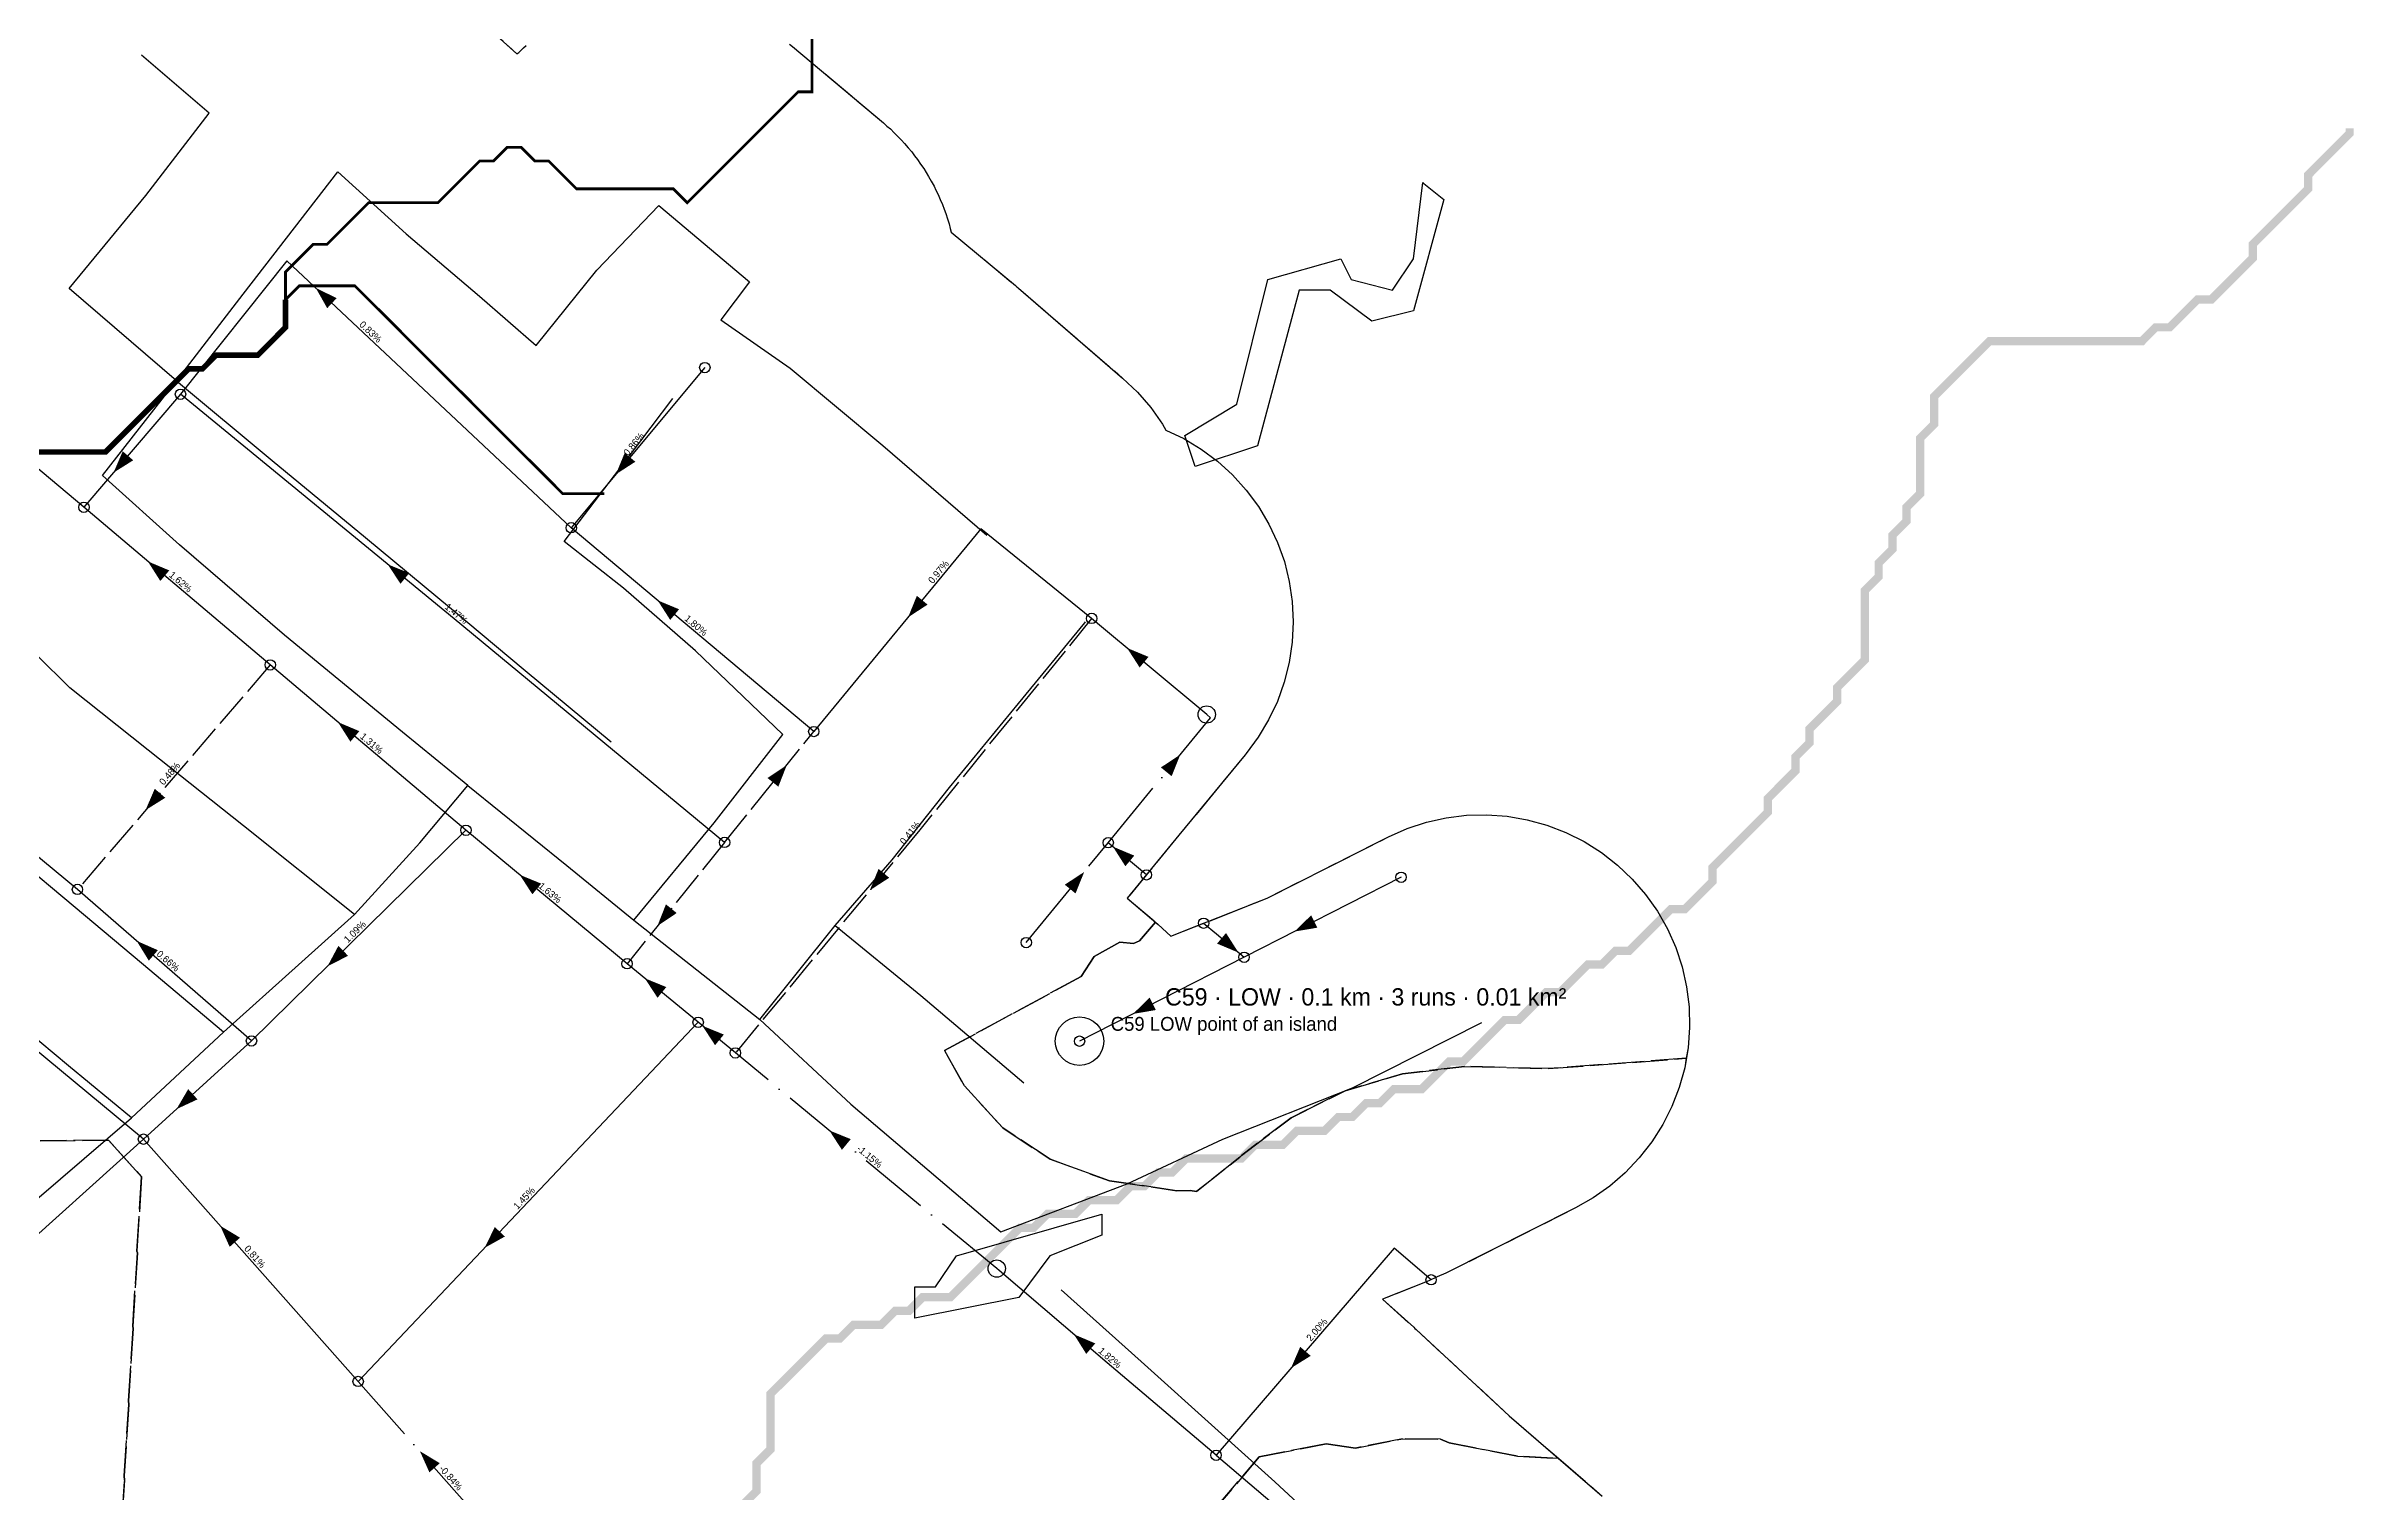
# Model space of a CAD drawing. Header units: metres. Extents: x 441395 to 476894, y 2561381 to 2578972.
# Drawn here: x 451119 to 451786, y 2569786 to 2570204 of the extents above; entities that cross this region are included whole.
import ezdxf
from ezdxf.enums import TextEntityAlignment as Align

# ---------------------------------------------------------------- set-up
doc = ezdxf.new("R2010")
doc.units = ezdxf.units.M
doc.header["$LTSCALE"] = 8
doc.linetypes.add('DASHDOT', pattern=[3.556, 2.54, -0.508, 0, -0.508])
doc.linetypes.add('DASHED', pattern=[1.524, 1.27, -0.254])
for name, color, linetype in [('A_ARROWS', 7, 'Continuous'), ('A_BUILT_2006', 252, 'Continuous'), ('A_CATCH_LABEL', 7, 'Continuous'), ('A_CATCHMENTS', 7, 'Continuous'), ('A_ENVELOPE', 3, 'Continuous'), ('A_GRADIENT', 8, 'Continuous'), ('A_JUNCTIONS', 8, 'Continuous'), ('A_OUTLET_LABEL', 7, 'Continuous'), ('A_OUTLETS', 7, 'Continuous'), ('A_RUNS', 7, 'Continuous'), ('A_STREAMS', 5, 'Continuous'), ('A_WADI', 4, 'Continuous')]:
    doc.layers.add(name, color=color, linetype=linetype)

msp = doc.modelspace()

# ---------------------------------------------------------------- linework, layer by layer
at = {"layer": 'A_ARROWS', "color": 3}
for points in [[(451197.26, 2570133.83), (451203.29, 2570130.9), (451200.55, 2570127.99)], [(451138.84, 2570080.49), (451141.48, 2570086.66), (451144.52, 2570084.06)], [(451283.93, 2570080), (451286.49, 2570086.19), (451289.56, 2570083.63)], [(451148.75, 2570054.84), (451154.93, 2570052.24), (451152.35, 2570049.18)], [(451218.04, 2570053.99), (451224.25, 2570051.47), (451221.72, 2570048.38)], [(451296.01, 2570043.59), (451302.2, 2570041.01), (451299.63, 2570037.94)], [(451368.35, 2570038.7), (451370.89, 2570044.91), (451373.97, 2570042.36)], [(451431.61, 2570029.84), (451437.8, 2570027.27), (451435.24, 2570024.2)], [(451203.66, 2570008.41), (451209.84, 2570005.81), (451207.25, 2570002.76)], [(451333.32, 2569996.01), (451330.87, 2569989.77), (451327.75, 2569992.27)], [(451446.98, 2569999.02), (451444.48, 2569992.8), (451441.38, 2569995.33)], [(451148.08, 2569983), (451150.73, 2569989.16), (451153.77, 2569986.56)], [(451427.51, 2569972.45), (451433.69, 2569969.85), (451431.12, 2569966.79)], [(451256.17, 2569964.31), (451262.38, 2569961.76), (451259.82, 2569958.68)], [(451357.28, 2569959.81), (451359.82, 2569966.01), (451362.9, 2569963.46)], [(451419.23, 2569965.14), (451416.72, 2569958.93), (451413.62, 2569961.46)], [(451295.94, 2569949.54), (451298.4, 2569955.78), (451301.51, 2569953.27)], [(451145.51, 2569945.22), (451151.65, 2569942.53), (451149.02, 2569939.51)], [(451200.62, 2569937.86), (451203.78, 2569943.78), (451206.58, 2569940.92)], [(451292.3, 2569934.41), (451298.51, 2569931.88), (451295.97, 2569928.79)], [(451308.92, 2569920.7), (451315.13, 2569918.17), (451312.59, 2569915.09)], [(451157.01, 2569896.61), (451160.4, 2569902.4), (451163.09, 2569899.44)], [(451345.58, 2569890.48), (451351.79, 2569887.95), (451349.24, 2569884.86)], [(451169.63, 2569862.95), (451175.37, 2569859.48), (451172.38, 2569856.83)], [(451246.03, 2569856.55), (451248.97, 2569862.57), (451251.88, 2569859.82)], [(451416.25, 2569831.57), (451422.42, 2569828.94), (451419.82, 2569825.9)], [(451478.96, 2569821.8), (451481.62, 2569827.96), (451484.65, 2569825.35)], [(451227.33, 2569797.81), (451233.07, 2569794.35), (451230.07, 2569791.7)]]:
    msp.add_solid(points, dxfattribs=at)
at = {"layer": 'A_ARROWS', "color": 1}
for points in [[(451463.79, 2569941.84), (451457.61, 2569944.44), (451460.19, 2569947.5)], [(451479.98, 2569947.92), (451484.77, 2569952.61), (451486.59, 2569949.04)], [(451433.32, 2569924.13), (451438.12, 2569928.82), (451439.93, 2569925.25)]]:
    msp.add_solid(points, dxfattribs=at)
at = {"layer": 'A_BUILT_2006', "color": 252}
for points in [[(451166.42, 2570184.35), (451146.89, 2570201.06)], [(451148.18, 2570160.53), (451166.42, 2570184.35)], [(451176.28, 2570132.03), (451203.58, 2570167.39), (451223.39, 2570149.49)], [(451126.02, 2570133.65), (451148.18, 2570160.53)], [(451278.42, 2570138.96), (451296.34, 2570157.7)], [(451296.34, 2570157.7), (451322.58, 2570135.63)], [(451223.39, 2570149.49), (451244.52, 2570131.44)], [(451260.96, 2570117.25), (451278.42, 2570138.96)], [(451322.58, 2570135.63), (451314.25, 2570124.59)], [(451157.02, 2570107.04), (451126.02, 2570133.65)], [(451157.02, 2570107.04), (451176.28, 2570132.03)], [(451244.52, 2570131.44), (451260.96, 2570117.25)], [(451314.25, 2570124.59), (451334.26, 2570110.62)], [(451334.26, 2570110.62), (451361.05, 2570088.37)], [(451135.67, 2570079.64), (451157.02, 2570107.04)], [(451157.02, 2570107.04), (451184.68, 2570083.96)], [(451287.83, 2570085.35), (451300.42, 2570101.94)], [(451361.05, 2570088.37), (451391.1, 2570062.41)], [(451184.68, 2570083.96), (451211.66, 2570061.71)], [(451269.02, 2570060.57), (451287.83, 2570085.35)], [(451157.91, 2570059.64), (451135.67, 2570079.64)], [(451211.66, 2570061.71), (451236.42, 2570041.16)], [(451188.23, 2570033.56), (451157.91, 2570059.64)], [(451286.16, 2570047.11), (451269.02, 2570060.57)], [(451236.42, 2570041.16), (451257.77, 2570023.32)], [(451306.98, 2570028.98), (451286.16, 2570047.11)], [(451400.24, 2570013.83), (451419.37, 2570037.11), (451419.63, 2570037.42)], [(451126.18, 2570018.33), (451116.7, 2570027.72)], [(451222.31, 2570005.47), (451188.23, 2570033.56)], [(451332.2, 2570004.83), (451306.98, 2570028.98)], [(451257.77, 2570023.32), (451282.57, 2570002.75)], [(451148.88, 2570000.28), (451126.18, 2570018.33)], [(451380.3, 2569989.56), (451400.24, 2570013.83)], [(451241.17, 2569990.09), (451222.31, 2570005.47)], [(451312.38, 2569979.33), (451332.2, 2570004.83)], [(451176.35, 2569978.42), (451148.88, 2570000.28)], [(451227.34, 2569973.56), (451241.17, 2569990.09)], [(451241.17, 2569990.09), (451269.8, 2569967.02)], [(451363.72, 2569968.62), (451380.3, 2569989.56)], [(451208.47, 2569952.86), (451176.35, 2569978.42)], [(451289.12, 2569951.17), (451312.38, 2569979.33)], [(451127.79, 2569954.82), (451110.51, 2569969.34)], [(451208.47, 2569952.86), (451227.34, 2569973.56)], [(451347.28, 2569949.66), (451363.72, 2569968.62)], [(451269.8, 2569967.02), (451289.12, 2569951.17)], [(451146.88, 2569938.76), (451127.79, 2569954.82)], [(451192.3, 2569938.34), (451208.47, 2569952.86)], [(451289.12, 2569951.17), (451325.52, 2569922.52)], [(451325.52, 2569922.52), (451347.28, 2569949.66)], [(451347.28, 2569949.66), (451372.08, 2569929.43)], [(451170.59, 2569918.84), (451146.88, 2569938.76)], [(451170.59, 2569918.84), (451192.3, 2569938.34)], [(451125.86, 2569909.08), (451100.9, 2569929.89)], [(451372.08, 2569929.43), (451401.8, 2569904.22)], [(451325.52, 2569922.52), (451351.79, 2569898.02)], [(451496.69, 2569902.8), (451534.12, 2569921.68)], [(451144.03, 2569894.06), (451170.59, 2569918.84)], [(451144.03, 2569894.06), (451125.86, 2569909.08)], [(451459.25, 2569887.99), (451496.69, 2569902.8)], [(451351.79, 2569898.02), (451395.15, 2569861.16)], [(451116.65, 2569870.61), (451144.03, 2569894.06)], [(451431.65, 2569875.04), (451459.25, 2569887.99)], [(451395.15, 2569861.16), (451431.65, 2569875.04)], [(451435.64, 2569823.67), (451412.55, 2569844.38)], [(451457.91, 2569803.72), (451435.64, 2569823.67)], [(451474.29, 2569788.98), (451457.91, 2569803.72)], [(451502.01, 2569763.24), (451474.29, 2569788.98)]]:
    msp.add_lwpolyline(points, dxfattribs=at)
at = {"layer": 'A_CATCHMENTS', "color": 3, "linetype": 'DASHED'}
for points in [[(451243.81, 2570211.91), (451255.37, 2570201.47), (451255.86, 2570201.9), (451257.24, 2570203.21), (451258.07, 2570203.85)], [(451334.14, 2570204.25), (451334.97, 2570203.62), (451361.21, 2570181.54), (451362.2, 2570180.62), (451363.23, 2570179.76), (451364.35, 2570178.62), (451365.52, 2570177.54), (451366.42, 2570176.52), (451367.36, 2570175.56), (451368.37, 2570174.32), (451369.42, 2570173.12), (451370.21, 2570172.03), (451371.06, 2570170.98), (451371.94, 2570169.64), (451372.87, 2570168.35), (451373.55, 2570167.19), (451374.29, 2570166.06), (451375.03, 2570164.64), (451375.84, 2570163.27), (451376.4, 2570162.04), (451377.03, 2570160.84), (451377.62, 2570159.36), (451378.29, 2570157.91), (451378.73, 2570156.63), (451379.24, 2570155.38), (451379.69, 2570153.85), (451380.2, 2570152.34), (451380.52, 2570151.03), (451380.84, 2570149.93), (451399.38, 2570134.53), (451399.81, 2570134.13), (451400.28, 2570133.77), (451430.32, 2570107.81), (451434.58, 2570103.75), (451438.43, 2570099.29), (451441.81, 2570094.47), (451442.78, 2570092.76), (451447.96, 2570090.31), (451453.01, 2570087.28), (451457.73, 2570083.76), (451462.09, 2570079.81), (451466.04, 2570075.44), (451469.54, 2570070.71), (451472.57, 2570065.65), (451475.08, 2570060.33), (451477.06, 2570054.78), (451478.48, 2570049.07), (451479.34, 2570043.25), (451479.63, 2570037.36), (451479.33, 2570031.48), (451478.46, 2570025.66), (451477.03, 2570019.95), (451475.04, 2570014.41), (451472.51, 2570009.09), (451469.48, 2570004.04), (451465.97, 2569999.31), (451465.73, 2569999.01), (451446.6, 2569975.74), (451446.6, 2569975.74), (451431.67, 2569957.57), (451439.83, 2569950.64), (451435.24, 2569945.19), (451433.42, 2569944.48), (451429.54, 2569944.82), (451422.13, 2569940.7), (451418.34, 2569934.9), (451378.86, 2569913.58), (451384.61, 2569903.32), (451395.73, 2569891.17), (451409.43, 2569882.13), (451426.5, 2569875.92), (451445.98, 2569873.06), (451449.85, 2569873.12), (451451.66, 2569872.85), (451451.8, 2569872.93), (451464.16, 2569882.74), (451464.64, 2569883.25), (451479.05, 2569894.15), (451494.6, 2569901.91), (451511.15, 2569906.79), (451529.09, 2569908.97), (451553.26, 2569908.32), (451593.15, 2569911.3), (451592.68, 2569908.57), (451591.11, 2569902.89), (451588.99, 2569897.4), (451586.35, 2569892.14), (451583.2, 2569887.16), (451579.58, 2569882.52), (451575.52, 2569878.25), (451571.07, 2569874.4), (451566.26, 2569871.01), (451561.14, 2569868.1), (451523.7, 2569849.23), (451521.23, 2569848.13), (451518.77, 2569847.01), (451505.39, 2569841.72), (451514.42, 2569833.59), (451514.76, 2569833.25), (451515.12, 2569832.95), (451542.01, 2569807.98), (451556.34, 2569795.65), (451544.38, 2569796.37), (451524.63, 2569800.24), (451522.13, 2569801.3), (451511.21, 2569801.39), (451497.63, 2569798.71), (451489.1, 2569799.96), (451469.76, 2569796.15), (451433.46, 2569753.44)], [(451141.34, 2569778.87), (451142.01, 2569789.41), (451141.94, 2569790.72), (451143.24, 2569811.32), (451143.16, 2569812.34), (451144.47, 2569833.24), (451144.37, 2569833.97), (451145.71, 2569855.15), (451145.59, 2569855.59), (451146.94, 2569877.06), (451137.41, 2569887.64), (451117.63, 2569887.43)]]:
    msp.add_lwpolyline(points, dxfattribs=at)
at = {"layer": 'A_CATCHMENTS', "color": 1, "linetype": 'DASHED'}
msp.add_lwpolyline([(451429.54, 2569944.82), (451433.42, 2569944.48), (451435.24, 2569945.19), (451439.83, 2569950.64), (451440.61, 2569949.98), (451444.25, 2569946.57), (451472.09, 2569957.6), (451507.11, 2569975.25), (451512.49, 2569977.64), (451518.08, 2569979.49), (451523.83, 2569980.79), (451529.67, 2569981.51), (451535.56, 2569981.66), (451541.43, 2569981.23), (451547.23, 2569980.23), (451552.91, 2569978.66), (451558.4, 2569976.54), (451563.66, 2569973.9), (451568.64, 2569970.75), (451573.29, 2569967.13), (451577.55, 2569963.08), (451581.4, 2569958.62), (451584.8, 2569953.81), (451587.7, 2569948.69), (451590.09, 2569943.31), (451591.94, 2569937.72), (451593.23, 2569931.97), (451593.96, 2569926.13), (451594.11, 2569920.24), (451593.68, 2569914.37), (451593.15, 2569911.3), (451553.26, 2569908.32), (451529.09, 2569908.97), (451511.15, 2569906.79), (451494.6, 2569901.91), (451479.05, 2569894.15), (451464.64, 2569883.25), (451464.16, 2569882.74), (451451.8, 2569872.93), (451451.66, 2569872.85), (451449.85, 2569873.12), (451445.98, 2569873.06), (451426.5, 2569875.92), (451409.43, 2569882.13), (451395.73, 2569891.17), (451384.61, 2569903.32), (451378.86, 2569913.58), (451418.34, 2569934.9), (451422.13, 2569940.7), (451429.54, 2569944.82)], close=True, dxfattribs=at)
at = {"layer": 'A_CATCHMENTS', "color": 2, "linetype": 'DASHED'}
for points in [[(451117.63, 2569887.43), (451137.41, 2569887.64), (451146.94, 2569877.06), (451145.59, 2569855.59), (451145.71, 2569855.15), (451144.37, 2569833.97), (451144.47, 2569833.24), (451143.16, 2569812.34), (451143.24, 2569811.32), (451141.94, 2569790.72), (451142.01, 2569789.41), (451141.34, 2569778.87)], [(451433.46, 2569753.44), (451469.76, 2569796.15), (451489.1, 2569799.96), (451497.63, 2569798.71), (451511.21, 2569801.39), (451522.13, 2569801.3), (451524.63, 2569800.24), (451544.38, 2569796.37), (451556.34, 2569795.65), (451568.88, 2569784.86)]]:
    msp.add_lwpolyline(points, dxfattribs=at)
at = {"layer": 'A_ENVELOPE', "color": 3}
for points in [[(451243.81, 2570211.91), (451255.37, 2570201.47), (451255.86, 2570201.9), (451257.24, 2570203.21), (451258.07, 2570203.85)], [(451334.14, 2570204.25), (451334.97, 2570203.62), (451361.21, 2570181.54), (451362.2, 2570180.62), (451363.23, 2570179.76), (451364.35, 2570178.62), (451365.52, 2570177.54), (451366.42, 2570176.52), (451367.36, 2570175.56), (451368.37, 2570174.32), (451369.42, 2570173.12), (451370.21, 2570172.03), (451371.06, 2570170.98), (451371.94, 2570169.64), (451372.87, 2570168.35), (451373.55, 2570167.19), (451374.29, 2570166.06), (451375.03, 2570164.64), (451375.84, 2570163.27), (451376.4, 2570162.04), (451377.03, 2570160.84), (451377.62, 2570159.36), (451378.29, 2570157.91), (451378.73, 2570156.63), (451379.24, 2570155.38), (451379.69, 2570153.85), (451380.2, 2570152.34), (451380.52, 2570151.03), (451380.84, 2570149.93), (451399.38, 2570134.53), (451399.81, 2570134.13), (451400.28, 2570133.77), (451430.32, 2570107.81), (451434.58, 2570103.75), (451438.43, 2570099.29), (451441.81, 2570094.47), (451442.78, 2570092.76), (451447.96, 2570090.31), (451453.01, 2570087.28), (451457.73, 2570083.76), (451462.09, 2570079.81), (451466.04, 2570075.44), (451469.54, 2570070.71), (451472.57, 2570065.65), (451475.08, 2570060.33), (451477.06, 2570054.78), (451478.48, 2570049.07), (451479.34, 2570043.25), (451479.63, 2570037.36), (451479.33, 2570031.48), (451478.46, 2570025.66), (451477.03, 2570019.95), (451475.04, 2570014.41), (451472.51, 2570009.09), (451469.48, 2570004.04), (451465.97, 2569999.31), (451465.73, 2569999.01), (451446.6, 2569975.74), (451446.6, 2569975.74), (451431.67, 2569957.57), (451440.61, 2569949.98), (451444.25, 2569946.57), (451472.09, 2569957.6), (451507.11, 2569975.25), (451512.49, 2569977.64), (451518.08, 2569979.49), (451523.83, 2569980.79), (451529.67, 2569981.51), (451535.56, 2569981.66), (451541.43, 2569981.23), (451547.23, 2569980.23), (451552.91, 2569978.66), (451558.4, 2569976.54), (451563.66, 2569973.9), (451568.64, 2569970.75), (451573.29, 2569967.13), (451577.55, 2569963.08), (451581.4, 2569958.62), (451584.8, 2569953.81), (451587.7, 2569948.69), (451590.09, 2569943.31), (451591.94, 2569937.72), (451593.23, 2569931.97), (451593.96, 2569926.13), (451594.11, 2569920.24), (451593.68, 2569914.37), (451592.68, 2569908.57), (451591.11, 2569902.89), (451588.99, 2569897.4), (451586.35, 2569892.14), (451583.2, 2569887.16), (451579.58, 2569882.52), (451575.52, 2569878.25), (451571.07, 2569874.4), (451566.26, 2569871.01), (451561.14, 2569868.1), (451523.7, 2569849.23), (451521.23, 2569848.13), (451518.77, 2569847.01), (451505.39, 2569841.72), (451514.42, 2569833.59), (451514.76, 2569833.25), (451515.12, 2569832.95), (451542.01, 2569807.98), (451568.88, 2569784.86)]]:
    msp.add_lwpolyline(points, dxfattribs=at)
at = {"layer": 'A_JUNCTIONS'}
for centre in [(451309.64, 2570110.83), (451158.17, 2570103.13), (451130.28, 2570070.47), (451271.05, 2570064.57), (451421.38, 2570038.37), (451184.1, 2570024.94), (451341.11, 2570005.7), (451240.64, 2569977.17), (451315.36, 2569973.68), (451426.16, 2569973.59), (451128.41, 2569960.1), (451437.19, 2569964.29), (451510.75, 2569963.61), (451453.73, 2569950.33), (451402.49, 2569944.74), (451465.4, 2569940.48), (451287.17, 2569938.64), (451307.71, 2569921.7), (451178.69, 2569916.33), (451318.45, 2569912.84), (451417.88, 2569916.25), (451147.48, 2569887.95), (451519.44, 2569847.32), (451209.49, 2569817.95), (451457.32, 2569796.63)]:
    msp.add_circle(centre, 1.5, dxfattribs=at)
at = {"layer": 'A_JUNCTIONS', "color": 30}
for centre in [(451454.61, 2570010.62), (451393.97, 2569850.57)]:
    msp.add_circle(centre, 2.5, dxfattribs=at)
at = {"layer": 'A_OUTLETS', "color": 30}
msp.add_circle((451417.88, 2569916.25), 7, dxfattribs=at)
at = {"layer": 'A_RUNS', "color": 3}
for points in [[(451271.05, 2570064.57), (451188.86, 2570141.7), (451158.17, 2570103.13)], [(451130.28, 2570070.47), (451068.13, 2570122.63)], [(451309.64, 2570110.83), (451271.05, 2570064.57)], [(451158.17, 2570103.13), (451130.28, 2570070.47)], [(451315.36, 2569973.68), (451237.18, 2570038.28), (451158.17, 2570103.13)], [(451184.1, 2570024.94), (451130.28, 2570070.47)], [(451341.11, 2570005.7), (451271.05, 2570064.57)], [(451421.38, 2570038.37), (451389.41, 2570064.21), (451341.11, 2570005.7)], [(451128.41, 2569960.1), (451012.7, 2570055.86)], [(451454.61, 2570010.62), (451421.38, 2570038.37)], [(451147.48, 2569887.95), (451063.86, 2569957.19), (450984.59, 2570022.83)], [(451240.64, 2569977.17), (451184.1, 2570024.94)], [(451240.64, 2569977.17), (451178.69, 2569916.33)], [(451287.17, 2569938.64), (451240.64, 2569977.17)], [(451437.19, 2569964.29), (451426.16, 2569973.59)], [(451178.69, 2569916.33), (451128.41, 2569960.1)], [(451307.71, 2569921.7), (451287.17, 2569938.64)], [(451307.71, 2569921.7), (451209.49, 2569817.95)], [(451318.45, 2569912.84), (451307.71, 2569921.7)], [(451178.69, 2569916.33), (451147.48, 2569887.95)], [(451209.49, 2569817.95), (451147.48, 2569887.95)], [(451519.44, 2569847.32), (451508.79, 2569856.48), (451457.32, 2569796.63)], [(451457.32, 2569796.63), (451425.88, 2569823.35), (451394.69, 2569849.98), (451393.97, 2569850.57)]]:
    msp.add_lwpolyline(points, dxfattribs=at)
at = {"layer": 'A_RUNS', "color": 3, "linetype": 'DASHED'}
for points in [[(451421.38, 2570038.37), (451371.75, 2569977.3), (451318.45, 2569912.84)], [(451184.1, 2570024.94), (451128.41, 2569960.1)], [(451315.36, 2569973.68), (451341.11, 2570005.7)], [(451315.36, 2569973.68), (451287.17, 2569938.64)]]:
    msp.add_lwpolyline(points, dxfattribs=at)
at = {"layer": 'A_RUNS', "color": 3, "linetype": 'DASHDOT'}
for points in [[(451426.16, 2569973.59), (451455.73, 2570009.69), (451454.61, 2570010.62)], [(451402.49, 2569944.74), (451426.16, 2569973.59)], [(451393.97, 2569850.57), (451318.45, 2569912.84)], [(451260.72, 2569760.12), (451209.49, 2569817.95)]]:
    msp.add_lwpolyline(points, dxfattribs=at)
at = {"layer": 'A_RUNS', "color": 1}
for points in [[(451510.75, 2569963.61), (451465.4, 2569940.48)], [(451465.4, 2569940.48), (451417.88, 2569916.25)]]:
    msp.add_lwpolyline(points, dxfattribs=at)
at = {"layer": 'A_RUNS', "color": 1, "linetype": 'DASHDOT'}
msp.add_lwpolyline([(451453.73, 2569950.33), (451457.4, 2569947.24), (451465.4, 2569940.48)], dxfattribs=at)
at = {"layer": 'A_RUNS', "color": 2}
for points in [[(451147.48, 2569887.95), (451067.51, 2569815.88)], [(451457.32, 2569796.63), (451502.07, 2569758.59)]]:
    msp.add_lwpolyline(points, dxfattribs=at)
at = {"layer": 'A_STREAMS', "color": 5}
for points, const_width in [([(451340.59, 2570206.49), (451340.59, 2570202.49), (451340.59, 2570198.49), (451340.59, 2570194.49), (451340.59, 2570190.49), (451336.59, 2570190.49), (451332.59, 2570186.48), (451328.58, 2570182.48), (451324.58, 2570178.48), (451320.58, 2570174.48), (451316.58, 2570170.48), (451312.58, 2570166.47), (451308.58, 2570162.47), (451304.57, 2570158.47), (451300.57, 2570162.47), (451296.57, 2570162.47), (451292.57, 2570162.47), (451288.57, 2570162.47), (451284.57, 2570162.47), (451280.56, 2570162.47), (451276.56, 2570162.47), (451272.56, 2570162.47), (451268.56, 2570166.47), (451264.56, 2570170.48), (451260.56, 2570170.48), (451256.55, 2570174.48), (451252.55, 2570174.48), (451248.55, 2570170.48), (451244.55, 2570170.48), (451240.55, 2570166.47), (451236.54, 2570162.47), (451232.54, 2570158.47), (451228.54, 2570158.47), (451224.54, 2570158.47), (451220.54, 2570158.47), (451216.54, 2570158.47), (451212.53, 2570158.47), (451208.53, 2570154.47), (451204.53, 2570150.47), (451200.53, 2570146.47), (451196.53, 2570146.47), (451192.53, 2570142.46), (451188.52, 2570138.46), (451188.52, 2570134.46), (451188.52, 2570130.46)], 0.8), ([(451784.78, 2570179.95), (451784.78, 2570178.48), (451780.78, 2570174.48), (451776.78, 2570170.48), (451772.78, 2570166.47), (451772.78, 2570162.47), (451768.78, 2570158.47), (451764.78, 2570154.47), (451760.77, 2570150.47), (451756.77, 2570146.47), (451756.77, 2570142.46), (451752.77, 2570138.46), (451748.77, 2570134.46), (451744.77, 2570130.46), (451740.76, 2570130.46), (451736.76, 2570126.46), (451732.76, 2570122.46), (451728.76, 2570122.46), (451724.76, 2570118.45), (451720.76, 2570118.45), (451716.75, 2570118.45), (451712.75, 2570118.45), (451708.75, 2570118.45), (451704.75, 2570118.45), (451700.75, 2570118.45), (451696.75, 2570118.45), (451692.74, 2570118.45), (451688.74, 2570118.45), (451684.74, 2570118.45), (451680.74, 2570118.45), (451676.74, 2570114.45), (451672.74, 2570110.45), (451668.73, 2570106.45), (451664.73, 2570102.45), (451664.73, 2570098.44), (451664.73, 2570094.44), (451660.73, 2570090.44), (451660.73, 2570086.44), (451660.73, 2570082.44), (451660.73, 2570078.44), (451660.73, 2570074.43), (451656.73, 2570070.43), (451656.73, 2570066.43), (451652.73, 2570062.43), (451652.73, 2570058.43), (451648.72, 2570054.42), (451648.72, 2570050.42), (451644.72, 2570046.42), (451644.72, 2570042.42), (451644.72, 2570038.42), (451644.72, 2570034.42), (451644.72, 2570030.41), (451644.72, 2570026.41), (451640.72, 2570022.41), (451636.72, 2570018.41), (451636.72, 2570014.41), (451632.72, 2570010.41), (451628.72, 2570006.4), (451628.72, 2570002.4), (451624.71, 2569998.4), (451624.71, 2569994.4), (451620.71, 2569990.4), (451616.71, 2569986.39), (451616.71, 2569982.39), (451612.71, 2569978.39), (451608.71, 2569974.39), (451604.71, 2569970.39), (451600.7, 2569966.39), (451600.7, 2569962.38), (451596.7, 2569958.38), (451592.7, 2569954.38), (451588.7, 2569954.38), (451584.7, 2569950.38), (451580.7, 2569946.38), (451576.69, 2569942.37), (451572.69, 2569942.37), (451568.69, 2569938.37), (451564.69, 2569938.37), (451560.69, 2569934.37), (451556.68, 2569930.37), (451552.68, 2569930.37), (451548.68, 2569926.37), (451544.68, 2569922.37), (451540.68, 2569922.37), (451536.68, 2569918.36), (451532.67, 2569914.36), (451528.67, 2569910.36), (451524.67, 2569910.36), (451520.67, 2569906.36), (451516.67, 2569902.36), (451512.67, 2569902.36), (451508.66, 2569902.36), (451504.66, 2569898.36), (451500.66, 2569898.36), (451496.66, 2569894.35), (451492.66, 2569894.35), (451488.65, 2569890.35), (451484.65, 2569890.35), (451480.65, 2569890.35), (451476.65, 2569886.35), (451472.65, 2569886.35), (451468.65, 2569886.35), (451464.64, 2569882.35), (451460.64, 2569882.35), (451456.64, 2569882.35), (451452.64, 2569882.35), (451448.64, 2569882.35), (451444.64, 2569878.35), (451440.63, 2569878.35), (451436.63, 2569874.34), (451432.63, 2569874.34), (451428.63, 2569870.34), (451424.63, 2569870.34), (451420.63, 2569870.34), (451416.62, 2569866.34), (451412.62, 2569866.34), (451408.62, 2569866.34), (451404.62, 2569862.34), (451400.62, 2569862.34), (451396.61, 2569858.34), (451392.61, 2569854.34), (451388.61, 2569850.33), (451384.61, 2569846.33), (451380.61, 2569842.33), (451376.61, 2569842.33), (451372.6, 2569842.33), (451368.6, 2569838.33), (451364.6, 2569838.33), (451360.6, 2569834.33), (451356.6, 2569834.33), (451352.6, 2569834.33), (451348.59, 2569830.32), (451344.59, 2569830.32), (451340.59, 2569826.32), (451336.59, 2569822.32), (451332.59, 2569818.32), (451328.58, 2569814.32), (451328.58, 2569810.32), (451328.58, 2569806.31), (451328.58, 2569802.31), (451328.58, 2569798.31), (451324.58, 2569794.31), (451324.58, 2569790.31), (451324.58, 2569786.31), (451320.58, 2569782.3)], 2.4), ([(451280.56, 2570074.43), (451276.56, 2570074.43), (451272.56, 2570074.43), (451268.56, 2570074.43), (451264.56, 2570078.44), (451260.56, 2570082.44), (451256.55, 2570086.44), (451252.55, 2570090.44), (451248.55, 2570094.44), (451244.55, 2570098.44), (451240.55, 2570102.45), (451236.54, 2570106.45), (451232.54, 2570110.45), (451228.54, 2570114.45), (451224.54, 2570118.45), (451220.54, 2570122.46), (451216.54, 2570126.46), (451212.53, 2570130.46), (451208.53, 2570134.46), (451204.53, 2570134.46), (451200.53, 2570134.46), (451196.53, 2570134.46), (451192.53, 2570134.46), (451188.52, 2570130.46)], 0.8), ([(451188.52, 2570130.46), (451188.52, 2570126.46), (451188.52, 2570122.46), (451184.52, 2570118.45), (451180.52, 2570114.45), (451176.52, 2570114.45), (451172.52, 2570114.45), (451168.52, 2570114.45), (451164.51, 2570110.45), (451160.51, 2570110.45), (451156.51, 2570106.45), (451152.51, 2570102.45), (451148.51, 2570098.44), (451144.5, 2570094.44), (451140.5, 2570090.44), (451136.5, 2570086.44), (451132.5, 2570086.44), (451128.5, 2570086.44), (451124.5, 2570086.44), (451120.49, 2570086.44), (451116.49, 2570086.44)], 1.6)]:
    msp.add_lwpolyline(points, dxfattribs=dict(at, const_width=const_width))
at = {"layer": 'A_WADI', "color": 4}
for points in [[(451514.31, 2570127.24), (451502.31, 2570124.24), (451490.31, 2570133.24), (451481.31, 2570133.24), (451469.31, 2570088.24), (451451.31, 2570082.24), (451448.31, 2570091.24), (451463.31, 2570100.24), (451472.31, 2570136.24), (451493.31, 2570142.24), (451496.31, 2570136.24), (451508.31, 2570133.24), (451514.31, 2570142.24), (451517.07, 2570164.26), (451517.38, 2570164.03), (451523.07, 2570159.35), (451514.31, 2570127.24)], [(451424.31, 2569860.24), (451409.31, 2569854.24), (451400.31, 2569842.24), (451370.31, 2569836.24), (451370.31, 2569845.24), (451376.31, 2569845.24), (451382.31, 2569854.24), (451424.31, 2569866.24), (451424.31, 2569860.24)]]:
    msp.add_lwpolyline(points, close=True, dxfattribs=at)

# ---------------------------------------------------------------- texts
at = {"layer": 'A_CATCH_LABEL', "color": 1}
msp.add_text('C59 · LOW · 0.1 km · 3 runs · 0.01 km²', height=5, dxfattribs=at).set_placement((451500.55, 2569929.05), align=Align.MIDDLE_CENTER)
at = {"layer": 'A_GRADIENT', "color": 3}
for s, rotation, p in [('0.83%', 316.81652, (451211.99, 2570120)), ('0.86%', 50.16574, (451290.35, 2570087.7)), ('0.97%', 50.4599, (451378.35, 2570050.8)), ('1.62%', 319.76976, (451157.19, 2570047.71)), ('1.47%', 320.61942, (451236.87, 2570038.53)), ('1.80%', 319.96103, (451306.08, 2570035.13)), ('1.31%', 319.80095, (451212.37, 2570001.06)), ('0.48%', 49.34476, (451156.25, 2569992.52)), ('0.41%', 50.41821, (451370.17, 2569975.4)), ('1.63%', 320.37857, (451263.91, 2569957.9)), ('1.09%', 44.48176, (451209.66, 2569946.75)), ('0.66%', 318.96453, (451153.55, 2569938.22)), ('-1.15%', 320.49073, (451356.21, 2569881.71)), ('1.45%', 46.56725, (451258.6, 2569869.83)), ('0.81%', 311.53474, (451178.48, 2569852.95)), ('2.00%', 49.30122, (451487.64, 2569831.88)), ('1.82%', 319.51426, (451425.62, 2569823.57)), ('-0.84%', 311.53474, (451235.1, 2569789.04))]:
    msp.add_text(s, height=2, rotation=rotation, dxfattribs=at).set_placement(p, align=Align.BOTTOM_CENTER)
at = {"layer": 'A_OUTLET_LABEL', "color": 30}
msp.add_text('C59 LOW point of an island', height=4, dxfattribs=at).set_placement((451426.88, 2569919.25))

doc.saveas('drawing.dxf')
